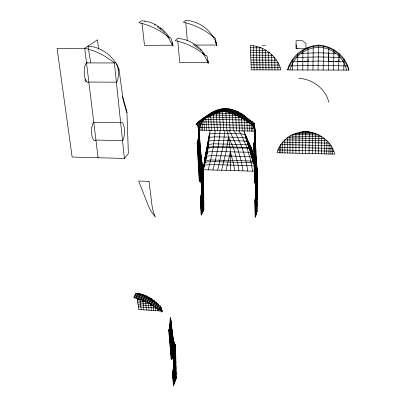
<?xml version="1.0" encoding="UTF-8"?>
<svg xmlns="http://www.w3.org/2000/svg" width="406" height="406" viewBox="0 0 406 406"><rect width="100%" height="100%" fill="white"/><g stroke="black" fill="none" stroke-linecap="round" stroke-linejoin="round"><path stroke-width="0.61" d="M299.095 153.28L299.12 132.356C314.168 128.885 331.073 139.085 334.777 154.143L277.039 152.747C278.836 145.713 283.728 139.725 289.925 136.046C296.639 131.199 304.84 132.62 312.559 132.61L312.305 153.6M302.363 153.453L302.445 131.833L303.693 131.991M215.028 130.422L215.018 133.259L213.363 146.733L210.704 160.01L208.217 169.875M305.972 48.649L305.977 43.681L303.678 41.549L302.521 40.762L296.086 40.686L296.01 48.603L305.926 48.847M305.688 153.529L305.835 131.544L302.566 131.97M339.101 53.567L338.589 70.065M309.022 153.61L309.326 132.092L307.068 132.051M196.093 124.891L196.834 123.723C204.685 116.862 214.404 112.264 224.609 110.224C235.328 112.624 245.447 117.628 253.872 124.683L253.374 125.87C244.914 118.785 234.744 113.761 223.975 111.345C213.734 113.396 203.974 118.004 196.093 124.891C202.964 115.949 214.525 111.554 225.264 109.047C235.937 111.437 246.011 116.415 254.389 123.444L255.166 131.168L256.232 160.943L257.419 171.307L256.993 211.556L255.196 217.464L254.856 200.386C255.932 194.596 256.612 188.333 255.161 182.578L254.344 141.557M251.192 67.234L251.152 69.857L280.957 69.928C277.415 56.251 264.301 46.111 250.289 45.436L251.192 67.234L280.17 67.508M293.553 61.58L308.052 61.438L308.088 59.022M315.503 153.676L315.797 133.665L295.898 133.29L295.923 153.204M254.11 69.868L253.314 45.766M257.074 69.873L256.353 46.37M260.043 69.878L259.398 47.263M263.017 69.888L262.454 48.481M292.706 69.954L292.665 59.246M318.573 153.752L318.893 135.025L292.822 134.523L292.893 153.133M265.996 69.893L265.519 50.06M268.975 69.898L268.589 52.069M297.75 69.969L297.755 53.648M321.481 153.823L321.811 136.675L289.925 136.046L290.026 153.062M219.966 130.514L219.905 133.356L218.134 146.84L215.424 160.131L212.932 170.012M271.964 69.908L271.665 54.612M274.958 69.913L274.75 57.855M302.81 69.979L302.886 49.953M324.191 153.889L324.521 138.588L287.24 137.837L287.367 153.001M344.136 59.225L343.755 70.076M326.673 153.945L326.987 140.745L284.799 139.867L284.931 152.94M170.195 320.781L169.642 327.099L168.744 330.362L171.251 359.721L171.758 358.681L172.738 358.188C174.742 362.67 173.545 368.105 172.357 372.713L173.463 385.7L176.189 378.189L175.549 345.618L173.88 341.603L173.189 338.843L170.596 317.705C169.926 318.532 169.774 323.08 170.794 319.37L170.51 324.318M328.901 154.001L329.18 143.115L282.627 142.12L282.754 152.889M208.222 145.028C207.233 152.225 206.212 159.665 203.842 166.541L204.944 158.076L210.11 130.331L208.171 147.419L203.523 169.738L203.863 209.44L201.203 215.231L200.249 198.377C201.812 192.82 202.64 186.192 200.28 180.812L197.991 140.354M204.147 163.562L204.122 164.526L206.136 151.585L208.06 148.043L213.251 147.358L247.163 148.139L249.431 148.601M333.696 61.59L328.561 61.438L328.601 59.961M330.844 154.047L331.073 145.673L280.749 144.566L280.861 152.844M332.484 154.087L332.646 148.388L279.176 147.175L279.262 152.803M169.952 325.049L170.596 317.705M307.88 69.989L308.058 47.426M203.213 210.851L198.793 130.483L198.331 138.172L198.564 138.497L199.011 130.128L198.762 125.114L204.02 118.714M333.433 70.05L333.986 49.862M338.949 59.413L338.873 61.59L335.285 61.534M207.42 151.616L207.547 148.992L208.506 144.511L213.723 143.82L245.63 144.531L248.482 145.099M224.914 130.61L222.919 146.952L217.652 170.15M256.556 212.998L255.019 131.534L254.598 139.339L254.74 139.669L255.166 131.168L254.242 126.073L253.547 125.352M328.297 70.04L328.83 47.355M312.96 70.005L313.244 45.924M318.06 70.015L318.451 45.157C304.353 45.888 290.995 56.028 287.676 69.944L348.932 70.086C346.008 56.038 332.575 45.731 318.451 45.157M323.171 70.03L323.643 45.883M204.122 164.526L205.36 155.742L206.527 150.87M255.105 136.264L255.242 133.452L254.846 134.442L254.948 139.141M199.047 135.147L199.189 132.381L198.6 133.346L199.047 135.147L198.869 137.984M255.151 138.619L255.064 133.904M255.034 143.836L255.354 138.101M255.08 146.175L255.399 140.446M255.125 148.505L255.445 142.78M255.171 150.829L255.486 145.109M255.212 153.143L255.531 147.434M255.257 155.452L255.572 149.748M255.303 157.756L255.775 149.215L253.938 154.113M255.344 160.05L255.658 154.361M255.389 162.339L255.704 156.655M255.43 164.618L255.744 158.944M255.475 166.891L255.79 161.223M255.516 169.16L255.831 163.496M255.562 171.423L255.876 165.765M255.602 173.677L255.917 168.028M256.074 165.206L256.277 161.558M255.648 175.925L255.958 170.281M255.689 178.163L256.003 172.53M255.734 180.401L256.044 174.768M255.775 182.624L256.084 177.006M255.816 184.847L256.125 179.234M255.861 187.059L256.171 181.452M255.902 189.272L256.211 183.669M255.942 191.47L256.252 185.877M255.983 193.667L256.293 188.079M256.029 195.854L256.333 190.272M256.069 198.037L256.374 192.459M256.11 200.214L256.414 194.641M256.15 202.381L256.455 196.819M256.191 204.543L256.496 198.991M256.232 206.7L256.536 201.153M256.272 208.851L256.577 203.31M256.313 210.998L256.617 205.461M256.353 213.135L256.658 207.603M256.511 213.14L256.699 209.745M256.704 212.511L256.739 211.876M199.179 137.472L199.356 134.64L198.92 132.818M199.128 142.613L199.483 136.959M199.255 144.917L199.61 139.268M199.382 147.216L199.732 141.577M199.508 149.504L199.859 143.871M199.63 151.788L199.985 146.165M199.757 154.067L200.112 148.449M199.884 156.335L200.412 147.921L197.666 152.727M200.011 158.599L200.361 152.996M200.133 160.857L200.483 155.259M200.26 163.105L200.61 157.513M200.381 165.349L200.731 159.766M200.503 167.587L200.853 162.009M200.63 169.82L200.975 164.242M200.752 172.042L201.097 166.475M201.274 163.694L201.498 160.101M200.874 174.26L201.219 168.698M200.995 176.468L201.34 170.916M201.117 178.676L201.462 173.129M201.239 180.873L201.584 175.331M201.361 183.065L201.706 177.529M201.823 179.721L201.483 185.248L203.619 180.99M201.599 187.43L201.944 181.908M201.721 189.602L202.066 184.085M201.843 191.764L202.183 186.258M201.96 193.926L202.3 188.425M202.081 196.078L202.421 190.587M202.198 198.23L202.538 192.738M202.315 200.371L202.655 194.885M202.437 202.503L202.772 197.027M202.553 204.634L202.888 199.163M202.67 206.755L203.005 201.295M202.787 208.872L203.122 203.416M202.904 210.983L203.239 205.532M203.147 210.993L203.355 207.644M203.431 210.379L203.472 209.75M169.672 341.238L171.535 336.625L172.169 330.87L171.682 338.365L169.82 342.989M171.829 340.101L172.149 335.107L172.555 334.113M172.119 343.557L172.438 338.579L172.946 337.315L173.108 338.99M172.403 346.998L172.728 342.025L173.469 340.162M172.692 350.419L173.012 345.46L174.199 342.441M173.169 342.984L173.377 339.776M172.834 352.124L173.154 347.171L174.621 343.43M172.976 353.824L173.296 348.876L175.037 344.415M173.118 355.519L173.438 350.576M173.26 357.214L173.575 352.271M173.398 358.899L173.717 353.966L175.615 349.048M173.54 360.584L173.859 355.651L175.651 350.982M173.682 362.259L173.996 357.336L175.691 352.91M173.819 363.933L174.138 359.016L175.727 354.839M173.961 365.608L174.275 360.69L175.768 356.762M174.098 367.273L174.418 362.365L175.803 358.686M174.24 368.932L174.555 364.03L175.844 360.604M174.377 370.592L174.692 365.694L175.879 362.522M174.514 372.246L174.829 367.354L175.92 364.436M174.656 373.896L174.966 369.008L175.955 366.349M174.793 375.54L175.103 370.658L175.996 368.257M174.93 377.179L175.24 372.302L176.031 370.16M175.067 378.818L175.377 373.946L176.067 372.063M175.204 380.447L175.514 375.58L176.108 373.962M175.458 380.209L175.651 377.215M175.747 379.407L175.783 378.844M170.804 327.86L171.19 322.684M170.951 329.621L171.388 324.328M171.099 331.377L171.586 325.972M171.246 333.133L171.779 327.612M171.393 334.879L171.971 329.246M230.278 170.515L230.649 160.537L230.192 148.494L227.867 133.508L226.878 130.646L225.812 111.767L221.453 111.711M207.933 148.784L205.898 159.147M249.979 145.967L251.705 149.063L250.304 152.656C252.456 156.417 252.705 160.74 254.354 164.669L253.664 163.009C253.567 159.101 250.558 155.985 250.583 151.93M254.405 171.22L203.523 169.738L204.086 164.136M254.004 163.288L251.182 162.679L210.349 161.578L205.208 162.283L205.03 162.76L205.172 161.421M253.664 163.009L243.798 130.96L251.436 148.266L254.41 158.548M254.598 139.339L253.74 144.328L254.516 183.258L255.161 182.578M254.856 134.513L254.968 129.184L254.242 126.073M206.547 156.071L207.146 153.077M198.331 138.172L197.123 143.079L199.29 181.472L199.788 180.827L200.28 180.812M198.62 133.417L198.534 130.899L200.737 124.475L201.564 119.349L200.077 121.714M254.273 160.522L245.422 134.64L240.809 133.762L215.018 133.259L209.699 133.944L204.548 165.201L209.679 164.496L251.857 165.668L254.115 166.161M203.842 166.541L209.303 134.65L209.699 133.944M205.03 162.76L208.897 141.029L214.15 140.344L244.042 140.978L248.619 141.882L254.374 159.172M304.444 61.489L318.365 61.042L329.905 61.418M329.159 53.156L318.497 52.785L301.338 53.343M328.748 53.293L328.53 61.585L343.253 61.59M204.177 163.288L205.563 160.674L206.228 157.599M204.218 162.958L204.583 160.304M204.695 159.583L205.223 156.488M205.375 155.671L205.954 153.331M204.294 162.334L204.477 161.004M225.969 170.393L230.4 151.819L233.881 165.171L234.592 170.642M221.671 170.266L226.162 151.255L228.456 137.106L233.12 147.033L234.597 151.458L238.2 165.288L238.921 170.769M204.817 158.837L205.081 157.289M135.553 294.127C143.633 296.228 151.499 299.587 158.167 304.662C152.59 298.237 144.485 294.137 136.061 293.162L133.736 297.568C142.866 299.867 151.509 304.048 158.974 309.783L159.766 308.052C152.331 302.338 143.719 298.177 134.63 295.883M255.186 216.966L257.003 211.018M255.141 214.81L257.023 208.684M255.1 212.648L257.049 206.339M255.054 210.481L257.074 203.995M255.014 208.303L257.099 201.65M254.968 206.126L257.125 199.295M254.927 203.934L257.15 196.94M254.882 201.741L257.176 194.581M255.354 197.945L257.196 192.216M255.724 194.464L257.221 189.846M255.876 191.683L257.247 187.476M255.917 189.226L257.272 185.095M255.871 187.029L257.297 182.715M255.739 185.085L257.323 180.335M255.496 183.461L257.348 177.945M289.975 69.949C293.122 57.368 305.49 47.132 318.543 47.522C331.479 47.04 344.004 57.398 346.557 70.081M254.988 182.593L257.374 175.549M254.486 181.695L257.399 173.154M254.44 179.437L257.368 170.921M254.395 177.168L257.145 169.226M254.349 174.895L256.922 167.521M254.303 172.616L256.699 165.805M254.257 170.327L256.49 164.029M254.212 168.028L256.318 162.136M254.166 165.729L256.181 160.131M173.291 383.68L176.143 375.86M173.433 385.319L176.184 377.753M254.12 163.42L256.079 158.03L257.049 206.624M198.534 130.899L198.032 126.794L198.762 125.114M173.154 382.036L175.219 376.382M254.075 161.106L255.998 155.848L256.125 162.674M173.012 380.381L175.082 374.738M252.908 160.984L254.197 157.498L252.669 154.047L251.705 149.063M172.87 378.727L174.945 373.099M254.029 158.782L255.927 153.641M253.983 156.452L255.851 151.433M172.586 375.408L174.671 369.795M172.728 377.067L174.808 371.449M172.443 373.738L174.534 368.14M173.078 369.993L174.397 366.481M173.717 364.212L174.118 363.147M173.57 366.648L174.255 364.816M173.702 362.203L173.981 361.477M251.578 156.914L252.994 153.189L251.329 150.022L250.192 145.439L249.02 148.373M253.892 151.768L255.699 146.987M253.841 149.418L255.623 144.749M173.56 360.538L173.839 359.797M173.281 359.214L173.697 358.117M253.796 147.058L255.547 142.506M172.834 358.32L173.56 356.432M171.149 358.544L175.575 347.11M171.992 358.437L173.418 354.742M171.002 356.828L175.453 345.394M253.75 144.693L255.47 140.258M170.855 355.118L172.992 349.647M204.385 161.679L204.639 161.025M170.708 353.398L172.55 348.713L172.87 343.745L173.804 341.38M254.491 140.309L255.394 137.999M170.561 351.672L172.707 346.227M201.173 130.169L200.737 124.475L202.873 119.871M170.413 349.947L172.261 345.283L172.58 340.304L173.179 338.807M254.75 137.172L255.318 135.731M160.568 29.146L160.959 28.161L154.97 24.365A32.957 29.399 45.7 0 0 145.074 21.137L141.699 20.782L138.959 22.736A66.929 60.24 49.2 0 1 169.464 37.87A10.328 2.466 89 0 1 172.509 45.756L173.088 45.203L172.037 42.513M170.266 348.211L172.423 342.791M204.944 158.076L205.258 157.289M169.972 344.735L172.134 339.335M170.119 346.475L171.971 341.832L172.296 336.843L172.748 335.726L173.174 340.898M254.846 131.955L255.166 131.168L253.197 124.997M169.52 339.482L171.697 334.123M172.007 333.367L172.362 332.494M169.373 337.721L171.555 332.377M247.726 144.059L248.619 141.882M169.221 335.955L171.408 330.626M254.76 129.697L254.78 127.327M169.069 334.189L171.261 328.87M168.916 332.412L171.114 327.109M254.587 127.794L254.349 126.378L254.618 125.723M168.769 330.636L170.967 325.343M169.809 325.988C170.581 324.211 171.702 321.862 170.525 320.019M253.374 125.87L254.389 123.444L254.049 125.555L254.349 126.378M170.124 323.105L170.672 321.796L170.21 320.76L170.373 318.233L175.524 380.021M246.427 139.72L247.031 138.284L242.433 137.39L214.581 136.827L209.298 137.512L208.501 138.928M252.268 121.734L251.233 124.15L253.572 125.403C245.128 118.329 234.978 113.31 224.224 110.904C213.998 112.949 204.254 117.552 196.387 124.429L198.042 123.262L199.549 120.886L199.706 127.256L198.97 127.565L198.341 128.672M245.422 134.64L245.117 135.355L254.389 163.466M249.025 122.51L250.081 120.11M153.554 310.509L153.219 305.794L154.859 302.287L160.588 306.246L162.167 311.092L161.664 312.219L160.624 308.626L160.096 308.448L159.538 308.844M246.746 120.958L247.822 118.567M161.436 310.58L161.766 309.849L160.872 307.697M161.08 309.352L161.385 308.682M160.624 308.626L161.055 307.677M158.974 309.783L160.588 306.246L160.096 308.448L160.157 307.195C152.737 301.491 144.145 297.334 135.071 295.045M201.173 214.738L203.858 208.912M201.051 212.612L203.837 206.603M244.402 119.496L245.503 117.121L246.386 117.857M158.736 304.865L157.102 308.393L159.289 309.098C151.834 303.373 143.201 299.197 134.092 296.898M155.178 307.058L156.823 303.546L157.929 304.744M200.934 210.475L203.817 204.294M200.813 208.334L203.797 201.985M200.691 206.187L203.776 199.666M242.001 118.126L243.123 115.761L246.746 117.669L248.269 119.257M200.569 204.035L203.756 197.346M151.174 304.586L152.849 301.09L156.33 302.688L156.645 303.607M200.447 201.878L203.736 195.022M200.325 199.711L203.716 192.693M239.55 116.852L240.692 114.502L244.219 115.502L246.746 117.669M149.103 303.455L150.799 299.963L154.28 300.846L153.377 300.536M200.96 195.976L203.7 190.358M201.457 192.551L203.68 188.024M146.992 302.389L148.708 298.907L152.032 299.156L151.032 298.841M201.62 189.805L203.66 185.684M237.043 115.674L238.215 113.335L241.468 113.589L244.219 115.502L243.153 115.487M144.851 301.394L146.576 297.918L149.611 297.639L147.997 297.156M201.625 187.384L203.639 183.339M201.244 183.294L203.599 178.64M142.673 300.476L144.419 297.009L147.058 296.304L144.769 295.659M200.823 181.69L203.579 176.28M234.501 114.599L235.688 112.269L238.53 111.939L241.468 113.589M140.471 299.628L142.232 296.172L144.389 295.182L142.597 294.695M200.016 180.822L203.558 173.92M138.243 298.862L140.024 295.411L141.643 294.274L141.998 294.533L140.912 294.462M199.204 179.934L203.538 171.56M136 298.177L137.796 294.726L138.857 293.599L141.643 294.274M199.077 177.701L203.431 169.353M231.912 113.629L233.13 111.305L235.434 110.584L238.53 111.939M198.955 175.463L203.046 167.678M154.534 25.192L154.97 24.365M198.828 173.22L202.655 165.993M198.696 170.972L202.264 164.298M204.675 159.705L206.502 156.28L211.658 155.584L249.675 156.549L251.933 157.026M229.294 112.761L230.532 110.447L232.227 109.534L235.434 110.584L234.171 110.569M205.36 155.742L207.334 152.077L212.505 151.387L248.462 152.255L250.725 152.722M198.57 168.713L201.894 162.542M198.443 166.45L201.579 160.669M226.649 112L227.913 109.696L228.938 108.803L232.227 109.534M198.316 164.181L201.315 158.695M206.918 147.398L208.506 144.511M198.184 161.903L201.102 156.62L201.244 158.827M287.676 69.944C292.843 56.683 304.87 45.472 319.811 45.944C333.641 46.761 344.567 57.464 348.932 70.086M207.71 143.181L208.897 141.029M198.057 159.619L200.924 154.463L201.295 161.202M197.925 157.33L200.757 152.291M223.975 111.345L225.624 108.407L228.938 108.803M197.798 155.031L200.584 150.108M221.356 111.929L222.666 109.625L222.351 108.722C216.332 109.656 210.511 112.3 206.182 116.639M197.534 150.413L200.239 145.724M218.778 112.614L220.108 110.31L219.159 109.366L221.316 109.392M197.402 148.099L200.067 143.521M197.275 145.769L199.889 141.308M216.241 113.411L217.596 111.102L216.093 110.33M197.143 143.44L199.716 139.085M213.749 114.304L215.124 111.99L213.18 111.594M198.184 139.131L199.539 136.858M198.509 136.04L199.366 134.625M211.313 115.304L212.708 112.98L210.465 113.152M208.933 116.395L210.349 114.071L207.973 114.979M206.618 117.588L208.055 115.253L206.116 116.75M204.365 118.872L205.822 116.527M202.183 120.247L203.655 117.897M198.032 126.794L197.62 125.398L198.026 124.754M202.726 130.194L202.097 121.83L203.766 119.344L245.625 119.998M202.203 52.602L205.192 56.911L208.09 63.234L208.557 62.631L207.573 59.976M207.466 150.464L207.684 150.184M216.9 45.015L216.449 45.579L215.622 39.052L214.683 37.377L214.19 37.591C205.375 30.074 194.718 24.695 183.375 22.274L185.598 20.3C199.838 20.995 212.82 31.409 216.9 45.015L195.697 45.107M87.412 62.646A9.871 3.441 88 0 0 84.357 68.655A9.871 3.441 88 0 0 85.438 79.51L86.209 81.078A9.871 3.441 88 0 0 88.848 82.032L116.4 82.19A9.947 3.111 88.5 0 0 118.308 70.101A9.947 3.111 88.5 0 0 114.385 62.945A65.325 56.47 47.3 0 0 84.737 48.304L57.068 48.405L72.146 157.046L124.388 158.441L128.372 153.509L126.931 112.33L124.916 104.525A41.833 15.773 75.5 0 0 122.475 96.384M252.857 152.722L252.162 151.534L252.41 151.255M118.313 70.157L119.034 69.548L117.699 66.467A32.231 27.39 43.9 0 0 116.344 63.965M86.209 81.078L85.712 81.469L84.94 79.896L85.438 79.51M144.597 21.482L145.074 21.137M206.887 116.157C213.008 111.782 220.762 107.935 228.426 109.25C234.952 110.681 241.179 113.578 246.34 117.841M289.011 65.899L323.364 65.366L347.688 65.975M205.568 160.669L210.709 159.969L250.796 161.03L253.623 161.634M222.351 108.722L225.624 108.407M297.831 61.58L301.44 61.529M173.088 45.203L144.506 45.325L141.988 23.33M262.372 45.391L265.407 45.376M250.502 47.715L261.114 47.883M250.588 50.187L266.026 50.349M250.675 52.648L269.63 52.821M335.564 53.272L328.753 53.145M250.761 55.099L272.411 55.282M250.847 57.545L274.654 57.738M296.735 57.479L318.431 56.926L340.126 57.439M250.933 59.981L276.471 60.195M306.256 61.438L308.052 61.438M251.02 62.407L277.963 62.641M208.557 62.631L179.746 62.62L177.808 40.935M86.524 62.93L114.385 62.945L124.388 158.441M251.106 64.823L279.181 65.077M117.791 69.543L119.034 69.548L122.719 96.664A25.969 7.668 89.1 0 0 124.779 105.961L126.931 112.33L125.926 110.731M251.811 157.68L252.07 158.502L252.42 158.507L252.862 160.857M328.561 61.438L332.296 61.494M231.887 113.452L216.276 113.233L217.383 130.468M211.724 115.035L236.876 115.395M202.097 121.83L249.127 122.597L249.451 131.062M200.737 124.475L252.735 125.363L254.115 128.225L254.638 128.56M199.706 127.256L254.115 128.225M197.62 125.398L197.138 124.581L197.61 122.505L199.011 130.128L255.166 131.168M277.937 149.915L333.889 151.225M136.979 293.482L139.177 293.624M137.284 299.242L141.1 299.491M137.538 300.958L145.587 301.48L146.48 310.027M137.812 302.81L150.144 303.627M138.106 304.789L153.219 305.794M137.132 298.207L138.41 306.86L157.335 308.129L157.386 310.768M161.106 308.89L160.03 308.819L160.304 310.966M161.471 309.331L162.167 311.092L138.482 309.489L138.41 306.86M253.395 162.314L254.298 163.471M298.882 78.353C312.539 79.048 325.668 88.752 328.814 102.317M305.835 131.544L309.326 132.092M249.167 147.809L246.894 147.348L213.389 146.581L208.192 147.266L208.075 146.769L208.171 147.419M135.807 293.645C143.81 295.086 151.468 298.73 157.411 304.312M196.616 124.403L197.138 124.581L197.204 123.14C205.04 116.299 214.738 111.706 224.919 109.666C235.617 112.061 245.716 117.05 254.12 124.094L254.049 125.555L253.72 125.378M252.994 153.189L253.72 155.737M157.224 26.735L162.359 30.683M193.165 44.406L198.681 48.705M136.061 293.162L136.426 293.447M199.671 49.192L201.188 50.517M251.436 148.266L250.867 147.754L251.492 148.423M162.811 31.069L164.877 33.196M253.131 161.598L253.73 162.339L254.207 164.328M166.034 34.546L169.48 39.357L172.509 45.756M228.842 130.681L230.933 133.569L237.271 147.282L241.205 160.817L242.986 170.885M233.815 130.773L235.866 133.665L242.103 147.393L246 160.943L247.782 171.027M238.799 130.864L240.809 133.762L246.95 147.505L250.806 161.07L252.593 171.17M252.167 124.449L252.735 125.363L252.938 131.128M198.316 126.337L198.97 127.565M161.37 309.438L162.167 311.092M215.205 40.681L216.611 45.376M253.293 154.214L254.141 157.284M254.415 159.081L253.425 155.554M252.07 158.502L252.334 159.309M170.165 321.943L170.358 322.542M296.035 44.756L297.207 48.771M169.728 326.541L170.028 327.596M203.523 169.738L201.32 158.746L199.011 130.128M256.765 168.399L257.419 171.307M198.559 134.696L198.742 135.66M251.121 154.453L251.558 156.843M198.098 139.694L198.382 141.339M90.639 62.717L88.041 46.106L91.279 46.467A32.231 27.39 43.9 0 1 115.746 62.996M253.73 162.339L253.938 163.679M140.019 299.42L141.197 309.671M142.8 300.166L143.876 309.854M148.357 303.505L148.982 310.199M150.738 303.663L151.347 310.357M155.381 306.966L155.574 310.646M251.953 149.819L252.162 151.534M98.079 157.741L84.737 48.304L97.486 39.808L98.551 49.212M252.42 158.507L252.598 160.091M254.801 135.812L254.902 136.781M254.425 140.882L254.582 142.552M170.073 323.653L173.007 358.564M173.626 365.963L174.94 381.63M169.865 325.632L172.606 358.178M173.423 367.912L174.646 382.442M169.617 327.2L172.235 358.188M173.189 369.475L174.352 383.254M169.343 328.418L171.895 358.539M172.926 370.708L174.057 384.066M169.048 329.454L171.565 359.071M172.646 371.769L173.763 384.883M185.811 22.878L187.283 40.813M173.753 341.213L176.001 368.526M173.2 338.898L176.113 374.19M172.169 330.89L176.108 378.422M170.951 320.659L175.818 379.219M170.18 320.43L173.504 360.122M173.732 362.852L175.235 380.828M175.108 344.577L175.661 351.383M174.661 343.532L175.773 357.123M174.22 342.481L175.889 362.837M203.766 119.344L204.573 130.23M205.776 117.633L206.69 130.27M209.054 130.316L208.121 117.085L241.646 117.593L242.235 130.93M210.592 115.02L211.648 130.362M213.414 115.06L214.429 130.412M219.336 112.213L220.463 130.524M222.529 111.721L223.645 130.585M198.458 136.644L200.985 182.187M201.518 191.799L202.645 212.089M198.24 138.766L200.605 181.249M201.31 193.89L202.355 212.714M201.071 195.489L202.071 213.338M197.712 141.481L199.925 180.827M200.808 196.651L201.782 213.967M197.423 142.359L199.605 181.071M200.534 197.59L201.493 214.596M229.131 112.345L230.121 130.707M202.695 166.166L203.639 183.776M202.279 164.364L203.7 190.744M201.843 162.283L203.761 197.676M201.33 158.827L203.822 204.573M200.412 147.941L203.782 209.623M199.326 134.127L203.497 210.237M198.59 132.889L201.447 184.649M201.645 188.191L202.929 211.47M203.107 167.957L203.584 176.772M232.43 113.462L233.313 130.762M235.668 115.38L236.424 130.823M238.738 116.486L239.408 130.879M244.407 119.978L244.869 130.981M246.884 121.034L247.284 131.021M251.07 123.708L251.344 131.097M255.775 149.235L256.937 211.739M255.303 135.223L256.749 212.368M254.846 133.975L255.846 186.455M255.917 190.044L256.364 213.627M254.704 137.786L255.592 183.964M255.775 193.703L256.171 214.261M254.532 139.943L255.364 183.015M255.607 195.829L255.978 214.896M255.43 197.448L255.785 215.535M254.146 142.699L254.932 182.593M255.242 198.63L255.587 216.175M253.948 143.597L254.719 182.847M255.054 199.585L255.394 216.819M158.939 309.291L158.969 310.874M257.181 169.51L257.343 178.442M256.947 167.698L257.267 185.542M256.709 165.876L257.196 192.601M256.46 163.765L257.12 199.63M277.841 62.433L277.953 69.923M204.66 54.374A32.5 29.608 39.8 0 0 180.98 38.793L177.584 38.428L175.29 40.595A66.148 60.692 44.1 0 1 205.705 55.683A10.257 1.984 -90 0 1 208.09 63.234M160.959 28.161A32.957 29.399 45.7 0 1 169.317 37.337M91.888 127.088L91.624 129.433A9.379 3.243 89.8 0 0 92.715 138.345A9.379 3.243 89.8 0 0 95.923 140.06L122.526 140.643A9.45 2.923 -89.9 0 0 123.51 124.678L122.886 123.302A9.45 2.923 -89.9 0 0 120.653 122.785L93.761 122.328A9.379 3.243 89.8 0 0 91.888 127.088M149.038 181.386L138.674 181.046L147.82 204.472A25.091 8.82 78.7 0 0 151.788 212.201L155.285 217.185L153.549 212.272A23.974 6.257 -88.1 0 1 151.91 204.634L149.038 181.386"/></g></svg>
